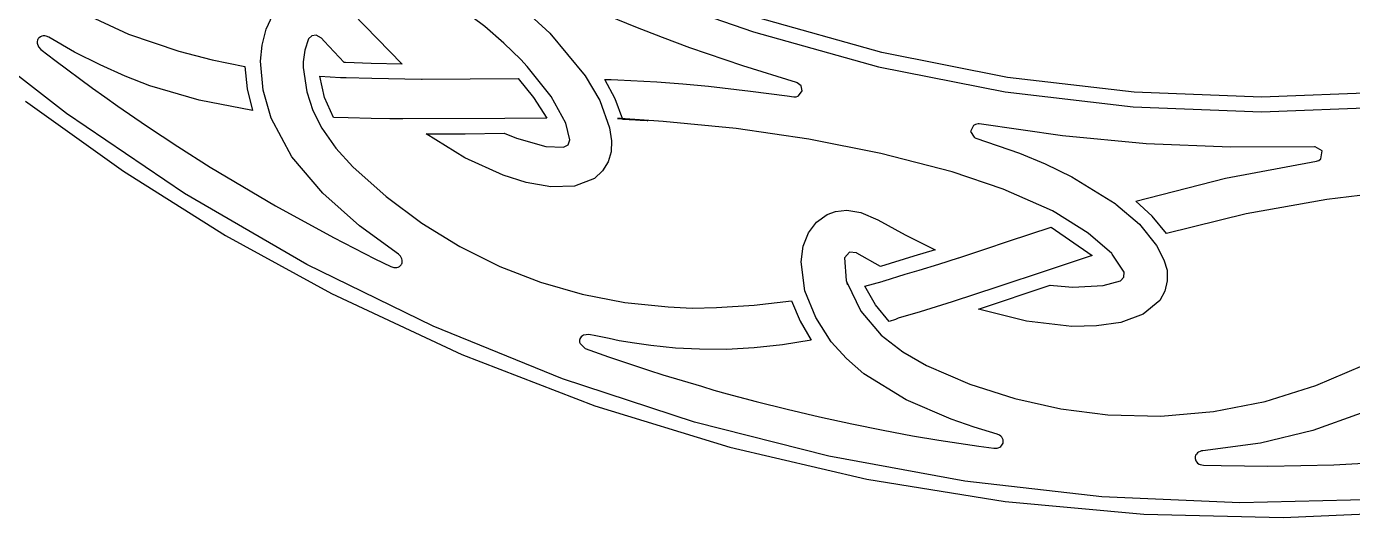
# Model space of a CAD drawing. Extents: x 0 to 238, y 0 to 238.
# Drawn here: x 47.1 to 124, y 0 to 28.4 of the extents above; entities that cross this region are included whole.
import ezdxf

# ---------------------------------------------------------------- set-up
doc = ezdxf.new("R2010")
doc.units = 0

msp = doc.modelspace()

# ---------------------------------------------------------------- linework, layer by layer
at = {"layer": 'Layer 1'}
for p, q in [((73.724951, 28.402877), (70.990621, 30.456427)), ((75.043023, 30.269335), (77.493913, 28.022505)), ((50.269513, 29.259023), (53.051046, 27.96587)), ((85.773717, 29.327368), (89.3092, 28.1082)), ((61.032515, 28.251787), (61.433315, 29.083068)), ((66.035865, 29.178997), (68.916695, 26.232787)), ((82.473069, 28.380144), (80.920429, 29.013995)), ((96.751896, 26.899107), (89.57139, 28.9135)), ((47.818468, 27.700127), (47.799121, 27.679082)), ((47.830535, 27.725956), (47.818468, 27.700127)), ((47.874367, 27.761412), (47.830535, 27.725956)), ((47.941415, 27.814469), (47.874367, 27.761412)), ((48.018382, 27.845438), (47.941415, 27.814469)), ((48.101536, 27.865633), (48.018382, 27.845438)), ((48.19005, 27.864634), (48.101536, 27.865633)), ((48.280307, 27.851869), (48.19005, 27.864634)), ((48.432425, 27.792727), (48.280307, 27.851869)), ((49.920035, 26.932432), (48.432425, 27.792727)), ((53.051046, 27.96587), (55.9655, 26.9805)), ((60.799669, 27.338324), (61.032515, 28.251787)), ((63.502199, 27.689039), (63.272244, 27.040809)), ((63.691308, 27.864443), (63.502199, 27.689039)), ((63.946857, 27.899424), (63.691308, 27.864443)), ((64.247353, 27.738656), (63.946857, 27.899424)), ((64.40588, 27.564672), (64.247353, 27.738656)), ((74.826201, 27.439207), (73.724951, 28.402877)), ((77.493913, 28.022505), (79.533203, 25.556005)), ((84.034889, 27.769777), (82.473069, 28.380144)), ((85.605089, 27.181344), (84.034889, 27.769777)), ((89.3092, 28.1082), (96.553984, 26.075723)), ((49.45, 23.37106), (43.942042, 27.632927)), ((47.780743, 27.616849), (47.760722, 27.54968)), ((47.760722, 27.54968), (47.76202, 27.453141)), ((47.76202, 27.453141), (47.769474, 27.385221)), ((47.769474, 27.385221), (47.813283, 27.28155)), ((47.799121, 27.679082), (47.780743, 27.616849)), ((47.813283, 27.28155), (47.840458, 27.224651)), ((47.840458, 27.224651), (47.969538, 27.085626)), ((47.969538, 27.085626), (48.785354, 26.460149)), ((51.402315, 26.181541), (49.920035, 26.932432)), ((55.9655, 26.9805), (57.91333, 26.48787)), ((60.717411, 26.399247), (60.799669, 27.338324)), ((63.272244, 27.040809), (63.190626, 26.357859)), ((65.55814, 26.320552), (64.40588, 27.564672)), ((75.802785, 26.491545), (74.826201, 27.439207)), ((88.690079, 26.126964), (85.605089, 27.181344)), ((48.785354, 26.460149), (50.962994, 24.846869)), ((52.858665, 25.524901), (51.402315, 26.181541)), ((57.91333, 26.48787), (59.80322, 26.094074)), ((60.864523, 24.720172), (60.717411, 26.399247)), ((63.190626, 26.357859), (63.18913, 26.050483)), ((65.634735, 26.317262), (65.55814, 26.320552)), ((67.133765, 26.273579), (65.634735, 26.317262)), ((68.916695, 26.232787), (67.133765, 26.273579)), ((76.170602, 26.097151), (75.802785, 26.491545)), ((104.034504, 25.460254), (96.751896, 26.899107)), ((54.292975, 24.980111), (52.858665, 25.524901)), ((59.80322, 26.094074), (59.934247, 24.798931)), ((63.18913, 26.050483), (63.191227, 26.035023)), ((63.191227, 26.035023), (63.390941, 24.632033)), ((64.420736, 24.299215), (64.14049, 25.542208)), ((64.14049, 25.542208), (65.35683, 25.462822)), ((65.35683, 25.462822), (65.395376, 25.460677)), ((65.395376, 25.460677), (65.679667, 25.452699)), ((65.679667, 25.452699), (67.175807, 25.40767)), ((67.175807, 25.40767), (70.045527, 25.368475)), ((70.08068, 25.367327), (75.65057, 25.395501)), ((75.65057, 25.395501), (76.546008, 24.295329)), ((77.565712, 24.356911), (76.170602, 26.097151)), ((79.533203, 25.556005), (80.395481, 24.114112)), ((91.806339, 25.169179), (88.690079, 26.126964)), ((96.553984, 26.075723), (103.901788, 24.623953)), ((111.38518, 24.596943), (104.034504, 25.460254)), ((50.962994, 24.846869), (51.67005, 24.331899)), ((57.147735, 24.136868), (54.292975, 24.980111)), ((59.934247, 24.798931), (60.241195, 23.533884)), ((61.335404, 23.101777), (60.864523, 24.720172)), ((63.390941, 24.632033), (63.75132, 23.545972)), ((70.045527, 25.368475), (70.08068, 25.367327)), ((81.288194, 24.216428), (80.689718, 25.345405)), ((80.689718, 25.345405), (81.053894, 25.332341)), ((81.053894, 25.332341), (81.43243, 25.315936)), ((81.43243, 25.315936), (82.189002, 25.280079)), ((82.189002, 25.280079), (83.700802, 25.197202)), ((83.700802, 25.197202), (85.205872, 25.084703)), ((85.205872, 25.084703), (86.703112, 24.944628)), ((86.703112, 24.944628), (89.124922, 24.668369)), ((89.124922, 24.668369), (91.256512, 24.398393)), ((91.838603, 25.152175), (91.806339, 25.169179)), ((92.068752, 24.973901), (91.838603, 25.152175)), ((91.920135, 24.392108), (92.129374, 24.689164)), ((92.129374, 24.689164), (92.068752, 24.973901)), ((103.901788, 24.623953), (111.318274, 23.752891)), ((47.074303, 24.081839), (52.760654, 20.026714)), ((51.67005, 24.331899), (52.438445, 23.79728)), ((60.241195, 23.533884), (57.147735, 24.136868)), ((64.935111, 23.133458), (64.420736, 24.299215)), ((76.546008, 24.295329), (77.31531, 23.103541)), ((78.413989, 22.799731), (77.565712, 24.356911)), ((80.395481, 24.114112), (80.955393, 22.530105)), ((81.730528, 23.017635), (81.288194, 24.216428)), ((91.256512, 24.398393), (91.643975, 24.337806)), ((91.643975, 24.337806), (91.703216, 24.339601)), ((91.703216, 24.339601), (91.782752, 24.341994)), ((91.782752, 24.341994), (91.881888, 24.374557)), ((91.881888, 24.374557), (91.920135, 24.392108)), ((118.76989, 24.309172), (111.38518, 24.596943)), ((126.1546, 24.596943), (118.76989, 24.309172)), ((56.305133, 18.734994), (49.45, 23.37106)), ((52.438445, 23.79728), (54.101535, 22.64866)), ((62.530354, 20.850107), (61.335404, 23.101777)), ((63.75132, 23.545972), (64.264452, 22.523183)), ((65.786383, 23.119793), (64.935111, 23.133458)), ((65.788127, 23.119494), (65.786383, 23.119793)), ((65.80184, 23.121639), (65.788127, 23.119494)), ((67.12355, 23.076909), (65.80184, 23.121639)), ((68.2049, 23.0615), (67.12355, 23.076909)), ((74.87938, 23.085388), (68.96327, 23.053875)), ((77.31531, 23.103541), (74.87938, 23.085388)), ((81.594121, 23.074573), (81.413932, 23.083905)), ((81.413932, 23.083905), (81.673413, 23.062839)), ((84.058042, 22.909973), (81.594121, 23.074573)), ((111.318274, 23.752891), (118.7691, 23.462537)), ((118.7691, 23.462537), (126.219926, 23.752891)), ((54.101535, 22.64866), (55.906955, 21.45999)), ((64.264452, 22.523183), (65.071838, 21.358353)), ((68.96327, 23.053875), (68.2049, 23.0615)), ((78.642129, 21.840947), (78.413989, 22.799731)), ((80.955393, 22.530105), (81.059914, 21.77852)), ((81.673413, 23.062839), (82.726854, 22.98426)), ((83.185378, 22.948322), (81.730528, 23.017635)), ((82.726854, 22.98426), (83.128547, 22.954118)), ((83.128547, 22.954118), (83.185378, 22.948322)), ((88.30458, 22.509164), (84.058042, 22.909973)), ((92.521294, 21.886273), (88.30458, 22.509164)), ((102.066356, 22.672247), (101.898515, 22.322943)), ((101.898515, 22.322943), (102.103107, 21.993814)), ((102.097119, 22.696532), (102.066356, 22.672247)), ((102.191513, 22.740559), (102.097119, 22.696532)), ((102.252152, 22.758661), (102.191513, 22.740559)), ((102.344255, 22.762002), (102.252152, 22.758661)), ((102.39512, 22.763848), (102.344255, 22.762002)), ((107.230032, 22.071309), (102.39512, 22.763848)), ((70.325158, 22.183232), (72.580018, 22.195201)), ((72.561868, 20.804322), (70.325158, 22.183232)), ((72.580018, 22.195201), (74.846798, 22.221778)), ((74.846798, 22.221778), (75.561184, 21.92976)), ((75.561184, 21.92976), (77.251732, 21.462642)), ((78.285234, 21.41519), (78.547702, 21.557638)), ((78.547702, 21.557638), (78.642129, 21.840947)), ((81.059914, 21.77852), (81.042674, 21.152707)), ((96.699481, 21.042819), (92.521294, 21.886273)), ((102.103107, 21.993814), (102.128042, 21.980152)), ((102.128042, 21.980152), (102.195958, 21.943051)), ((102.195958, 21.943051), (104.741088, 21.067598)), ((112.090339, 21.619496), (107.230032, 22.071309)), ((116.967062, 21.409019), (112.090339, 21.619496)), ((55.906955, 21.45999), (57.793555, 20.26778)), ((64.319614, 18.750427), (62.530354, 20.850107)), ((65.071838, 21.358353), (66.064131, 20.271563)), ((74.789358, 19.789392), (72.561868, 20.804322)), ((77.251732, 21.462642), (78.285234, 21.41519)), ((81.042674, 21.152707), (80.865852, 20.562947)), ((100.830442, 19.980323), (96.699481, 21.042819)), ((104.741088, 21.067598), (106.230248, 20.448606)), ((121.85122, 21.440488), (116.967062, 21.409019)), ((121.881982, 21.435651), (121.85122, 21.440488)), ((122.290372, 21.197725), (121.881982, 21.435651)), ((122.205408, 20.732783), (122.290372, 21.197725)), ((52.760654, 20.026714), (58.684718, 16.305166)), ((57.793555, 20.26778), (61.569257, 18.021098)), ((66.064131, 20.271563), (67.999255, 18.554016)), ((80.542737, 20.038849), (80.086618, 19.61002)), ((80.865852, 20.562947), (80.542737, 20.038849)), ((106.230248, 20.448606), (107.772768, 19.704748)), ((116.68573, 19.614517), (121.967644, 20.601185)), ((121.967644, 20.601185), (122.024989, 20.622476)), ((122.024989, 20.622476), (122.095999, 20.648658)), ((122.095999, 20.648658), (122.205408, 20.732783)), ((76.127029, 19.36556), (74.789358, 19.789392)), ((77.555461, 19.114492), (76.127029, 19.36556)), ((80.086618, 19.61002), (78.925157, 19.156031)), ((103.791752, 18.992761), (100.830442, 19.980323)), ((107.772768, 19.704748), (110.281198, 18.143428)), ((111.476644, 18.296355), (116.68573, 19.614517)), ((63.404405, 14.62575), (56.305133, 18.734994)), ((66.451454, 16.867427), (64.319614, 18.750427)), ((67.999255, 18.554016), (70.073308, 17.015369)), ((78.925157, 19.156031), (77.555461, 19.114492)), ((106.641732, 17.719083), (103.791752, 18.992761)), ((127.28617, 18.962202), (122.56518, 18.392112)), ((61.569257, 18.021098), (64.933485, 16.18357)), ((94.055594, 17.684783), (94.710384, 17.757703)), ((94.710384, 17.757703), (95.537417, 17.633948)), ((106.845087, 17.607732), (106.641732, 17.719083)), ((110.281198, 18.143428), (110.321491, 18.116549)), ((110.321491, 18.116549), (111.701101, 16.947529)), ((112.434965, 17.421574), (111.476644, 18.296355)), ((122.56518, 18.392112), (117.886058, 17.544435)), ((70.073308, 17.015369), (72.273953, 15.663964)), ((92.489372, 16.461504), (92.9616, 17.079875)), ((92.9616, 17.079875), (93.584037, 17.51492)), ((93.584037, 17.51492), (94.055594, 17.684783)), ((95.537417, 17.633948), (96.525707, 17.213789)), ((96.525707, 17.213789), (98.098147, 16.340577)), ((108.718637, 16.438335), (106.845087, 17.607732)), ((111.701101, 16.947529), (112.690103, 15.723009)), ((113.261114, 16.421025), (112.434965, 17.421574)), ((117.886058, 17.544435), (113.261114, 16.421025)), ((58.684718, 16.305166), (64.8328, 12.9289)), ((64.933485, 16.18357), (67.348365, 14.94998)), ((68.707914, 15.214157), (66.451454, 16.867427)), ((92.184393, 15.682856), (92.489372, 16.461504)), ((98.098147, 16.340577), (99.842027, 15.472403)), ((104.105672, 15.963243), (106.571622, 16.781599)), ((106.571622, 16.781599), (108.957782, 15.140849)), ((110.088667, 15.250092), (108.718637, 16.438335)), ((72.273953, 15.663964), (74.588851, 14.508143)), ((92.063707, 14.76698), (92.184393, 15.682856)), ((99.842027, 15.472403), (98.605237, 15.097406)), ((101.212222, 15.011292), (102.723872, 15.498785)), ((102.723872, 15.498785), (104.105672, 15.963243)), ((112.690103, 15.723009), (113.11292, 14.885154)), ((70.719052, 11.045597), (63.404405, 14.62575)), ((67.348365, 14.94998), (68.269896, 14.492498)), ((68.749903, 15.173565), (68.707914, 15.214157)), ((68.821759, 15.10455), (68.749903, 15.173565)), ((68.871526, 15.030947), (68.821759, 15.10455)), ((68.910871, 14.951261), (68.871526, 15.030947)), ((68.871526, 14.596709), (68.88454, 14.627827)), ((68.88454, 14.627827), (68.906333, 14.654454)), ((68.906333, 14.654454), (68.916803, 14.704422)), ((68.93002, 14.869679), (68.910871, 14.951261)), ((68.916803, 14.704422), (68.934707, 14.787299)), ((68.934707, 14.787299), (68.93002, 14.869679)), ((92.291248, 13.08319), (92.063707, 14.76698)), ((94.864749, 15.322811), (94.582603, 15.000674)), ((94.582603, 15.000674), (94.689867, 13.688394)), ((95.271713, 15.286405), (94.864749, 15.322811)), ((95.289417, 15.276527), (95.271713, 15.286405)), ((96.669917, 14.506888), (95.289417, 15.276527)), ((98.605237, 15.097406), (96.669917, 14.506888)), ((98.916728, 14.289527), (100.057428, 14.635799)), ((100.057428, 14.635799), (101.199218, 15.007104)), ((101.199218, 15.007104), (101.207684, 15.009797)), ((101.207684, 15.009797), (101.212222, 15.011292)), ((108.957782, 15.140849), (106.285342, 14.258013)), ((110.117191, 15.221371), (110.088667, 15.250092)), ((110.796322, 14.177661), (110.117191, 15.221371)), ((113.11292, 14.885154), (113.291382, 14.285535)), ((68.269896, 14.492498), (68.449316, 14.438642)), ((68.449316, 14.438642), (68.511253, 14.438543)), ((68.511253, 14.438543), (68.6243, 14.445522)), ((68.6243, 14.445522), (68.687517, 14.468363)), ((68.687517, 14.468363), (68.775684, 14.510947)), ((68.775684, 14.510947), (68.827644, 14.557514)), ((68.827644, 14.557514), (68.871526, 14.596709)), ((74.588851, 14.508143), (76.943041, 13.590703)), ((96.87629, 13.662611), (98.10974, 14.047381)), ((98.10974, 14.047381), (98.916728, 14.289527)), ((106.285342, 14.258013), (103.471082, 13.31354)), ((110.585937, 13.665933), (110.791785, 13.880415)), ((110.791785, 13.880415), (110.796322, 14.177661)), ((113.291382, 14.285535), (113.307521, 13.670427)), ((76.943041, 13.590703), (79.365322, 12.890173)), ((92.912212, 11.539351), (92.291248, 13.08319)), ((94.689867, 13.688394), (94.756656, 13.464229)), ((94.756656, 13.464229), (94.730608, 13.550362)), ((94.730608, 13.550362), (95.527928, 11.912342)), ((95.771463, 13.365906), (96.759915, 13.629702)), ((96.374691, 12.269964), (95.771463, 13.365906)), ((96.759915, 13.629702), (96.7602, 13.6298)), ((96.7602, 13.6298), (96.873998, 13.662213)), ((96.873998, 13.662213), (96.87629, 13.662611)), ((103.471082, 13.31354), (100.834442, 12.453344)), ((102.36035, 12.027703), (106.51039, 13.425863)), ((106.51039, 13.425863), (106.701737, 13.402439)), ((106.701737, 13.402439), (107.836997, 13.307093)), ((107.836997, 13.307093), (109.589711, 13.399521)), ((109.589711, 13.399521), (110.585937, 13.665933)), ((113.307521, 13.670427), (113.164687, 13.071916)), ((64.8328, 12.9289), (72.383675, 9.399298)), ((79.365322, 12.890173), (81.840754, 12.410153)), ((81.840754, 12.410153), (84.354401, 12.154243)), ((89.351871, 12.26834), (91.505651, 12.518369)), ((91.505651, 12.518369), (92.002363, 11.331496)), ((100.834442, 12.453344), (98.968, 11.8746)), ((112.86623, 12.522084), (111.904911, 11.730789)), ((113.164687, 13.071916), (112.86623, 12.522084)), ((84.354401, 12.154243), (85.752711, 12.096001)), ((85.752711, 12.096001), (87.159191, 12.120334)), ((87.159191, 12.120334), (89.351871, 12.26834)), ((93.818348, 10.14366), (92.912212, 11.539351)), ((95.527928, 11.912342), (96.712698, 10.528452)), ((97.179593, 11.312306), (96.374691, 12.269964)), ((98.968, 11.8746), (97.69955, 11.505789)), ((98.968, 11.8746), (98.968, 11.8746)), ((105.13836, 11.330471), (102.36035, 12.027703)), ((111.904911, 11.730789), (110.61675, 11.254774)), ((78.220311, 7.996803), (70.719052, 11.045597)), ((92.002363, 11.331496), (92.657411, 10.224109)), ((97.546061, 11.427698), (97.179593, 11.312306)), ((97.69955, 11.505789), (97.546061, 11.427698)), ((107.77844, 11.030873), (105.13836, 11.330471)), ((109.204423, 11.056275), (107.77844, 11.030873)), ((110.61675, 11.254774), (109.204423, 11.056275)), ((79.223537, 10.274884), (79.213464, 10.253153)), ((79.213464, 10.253153), (79.214811, 10.199195)), ((79.214811, 10.199195), (79.216806, 10.11492)), ((79.216806, 10.11492), (79.243084, 10.038438)), ((79.227426, 10.308296), (79.223537, 10.274884)), ((79.26348, 10.363349), (79.227426, 10.308296)), ((79.243084, 10.038438), (79.544079, 9.747018)), ((79.302974, 10.422689), (79.26348, 10.363349)), ((79.377325, 10.484722), (79.302974, 10.422689)), ((79.43885, 10.52272), (79.377325, 10.484722)), ((79.744979, 10.569196), (79.43885, 10.52272)), ((80.163514, 10.478541), (79.744979, 10.569196)), ((80.925025, 10.320663), (80.163514, 10.478541)), ((81.503724, 10.201382), (80.925025, 10.320663)), ((82.399976, 10.054277), (81.503724, 10.201382)), ((83.342301, 9.923128), (82.399976, 10.054277)), ((92.657411, 10.224109), (90.980851, 9.961611)), ((94.706233, 9.160261), (93.818348, 10.14366)), ((96.712698, 10.528452), (97.960901, 9.548692)), ((72.383675, 9.399298), (80.094246, 6.432283)), ((79.544079, 9.747018), (80.898049, 9.270692)), ((80.898049, 9.270692), (81.646095, 9.008508)), ((84.783941, 9.768143), (83.342301, 9.923128)), ((86.181501, 9.702317), (84.783941, 9.768143)), ((87.732851, 9.69752), (86.181501, 9.702317)), ((89.338301, 9.793362), (87.732851, 9.69752)), ((90.980851, 9.961611), (89.338301, 9.793362)), ((97.960901, 9.548692), (99.338668, 8.761482)), ((81.646095, 9.008508), (82.399825, 8.763257)), ((82.399825, 8.763257), (83.208809, 8.50046)), ((83.208809, 8.50046), (84.049658, 8.227992)), ((95.701008, 8.28514), (94.706233, 9.160261)), ((99.338668, 8.761482), (101.8588, 7.681121)), ((121.925168, 7.601782), (125.549068, 9.149842)), ((85.879417, 5.481635), (78.220311, 7.996803)), ((84.049658, 8.227992), (86.281078, 7.556388)), ((98.158478, 6.77448), (95.701008, 8.28514)), ((86.281078, 7.556388), (87.002048, 7.342362)), ((87.002048, 7.342362), (87.778367, 7.13023)), ((87.778367, 7.13023), (89.455777, 6.676547)), ((101.8588, 7.681121), (104.462735, 6.841169)), ((118.990961, 6.681239), (121.925168, 7.601782)), ((80.094246, 6.432283), (87.935544, 4.025574)), ((89.455777, 6.676547), (91.258497, 6.226352)), ((91.258497, 6.226352), (93.125147, 5.784533)), ((100.772328, 5.65448), (98.158478, 6.77448)), ((104.462735, 6.841169), (107.133336, 6.246289)), ((107.133336, 6.246289), (109.853468, 5.901142)), ((115.982732, 6.088385), (118.990961, 6.681239)), ((93.667607, 3.502362), (85.879417, 5.481635)), ((93.125147, 5.784533), (94.999527, 5.376527)), ((102.099978, 5.190922), (100.772328, 5.65448)), ((109.853468, 5.901142), (112.927795, 5.82707)), ((112.927795, 5.82707), (115.982732, 6.088385)), ((124.552488, 5.993502), (121.749698, 4.996773)), ((94.999527, 5.376527), (96.821897, 5.015692)), ((96.821897, 5.015692), (98.529327, 4.695652)), ((98.529327, 4.695652), (100.064667, 4.440834)), ((103.432348, 4.79149), (102.099978, 5.190922)), ((103.574469, 4.723573), (103.432348, 4.79149)), ((103.645128, 4.669319), (103.574469, 4.723573)), ((103.7075, 4.604792), (103.645128, 4.669319)), ((121.749698, 4.996773), (118.708348, 4.267229)), ((87.935544, 4.025574), (95.878596, 2.176883)), ((100.064667, 4.440834), (102.367397, 4.090972)), ((102.367397, 4.090972), (103.242505, 3.968601)), ((103.242505, 3.968601), (103.429802, 3.974285)), ((103.429802, 3.974285), (103.488346, 3.993634)), ((103.488346, 3.993634), (103.593465, 4.035321)), ((103.593465, 4.035321), (103.646271, 4.076012)), ((103.646271, 4.076012), (103.716186, 4.142933)), ((103.751083, 4.532184), (103.7075, 4.604792)), ((103.716186, 4.142933), (103.751182, 4.202874)), ((103.781253, 4.454593), (103.751083, 4.532184)), ((103.751182, 4.202874), (103.780556, 4.253437)), ((103.780556, 4.253437), (103.783445, 4.287046)), ((103.790078, 4.369927), (103.781253, 4.454593)), ((103.783445, 4.287046), (103.795465, 4.319062)), ((103.795465, 4.319062), (103.790078, 4.369927)), ((118.708348, 4.267229), (115.362608, 3.826012)), ((101.556115, 2.061251), (93.667607, 3.502362)), ((114.930518, 3.477341), (114.915707, 3.422988)), ((114.915707, 3.422988), (114.921442, 3.394964)), ((114.921442, 3.394964), (114.918199, 3.366538)), ((114.918199, 3.366538), (114.96303, 3.238782)), ((114.953155, 3.559423), (114.930518, 3.477341)), ((114.997337, 3.629236), (114.953155, 3.559423)), ((114.96303, 3.238782), (115.021125, 3.160691)), ((115.052291, 3.693865), (114.997337, 3.629236)), ((115.021125, 3.160691), (115.066803, 3.109626)), ((115.124647, 3.744329), (115.052291, 3.693865)), ((115.066803, 3.109626), (115.163145, 3.050487)), ((115.204733, 3.786219), (115.124647, 3.744329)), ((115.29923, 3.810053), (115.204733, 3.786219)), ((115.362608, 3.826012), (115.29923, 3.810053)), ((122.964868, 3.011491), (127.348195, 3.245864)), ((115.163145, 3.050487), (115.218844, 3.019767)), ((115.218844, 3.019767), (115.404845, 2.981071)), ((115.404845, 2.981071), (116.431445, 2.958333)), ((116.431445, 2.958333), (119.138235, 2.933599)), ((119.138235, 2.933599), (122.964868, 3.011491)), ((95.878596, 2.176883), (103.894433, 0.883929)), ((109.516179, 1.160572), (101.556115, 2.061251)), ((103.894433, 0.883929), (111.954084, 0.144426)), ((117.519035, 0.802591), (109.516179, 1.160572)), ((125.535917, 0.989576), (117.519035, 0.802591)), ((111.954084, 0.144426), (120.028578, -0.043911)), ((120.028578, -0.043911), (128.088944, 0.316636))]:
    msp.add_line(p, q, dxfattribs=at)

doc.saveas('drawing.dxf')
